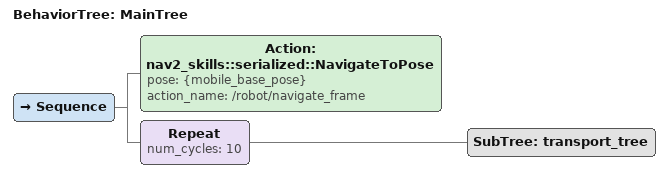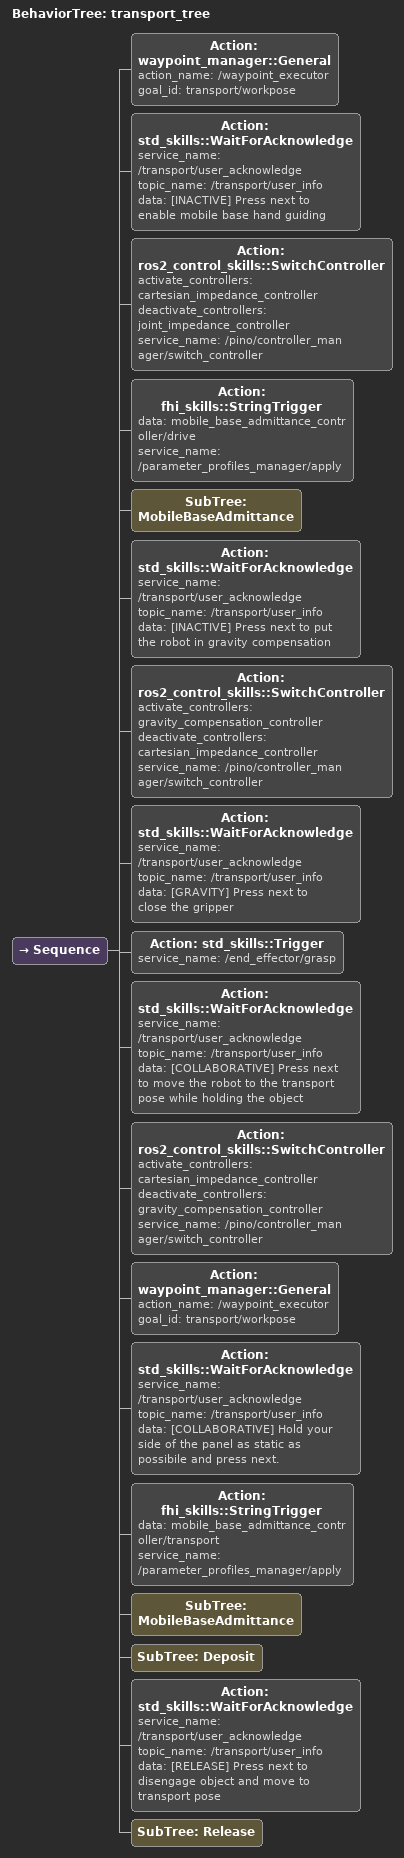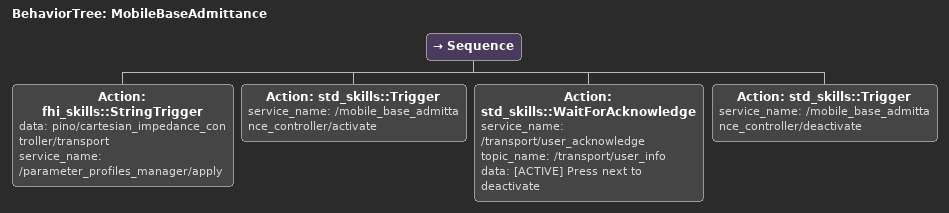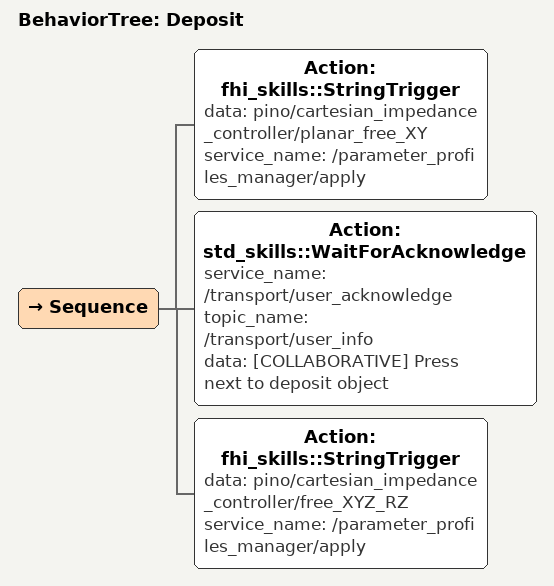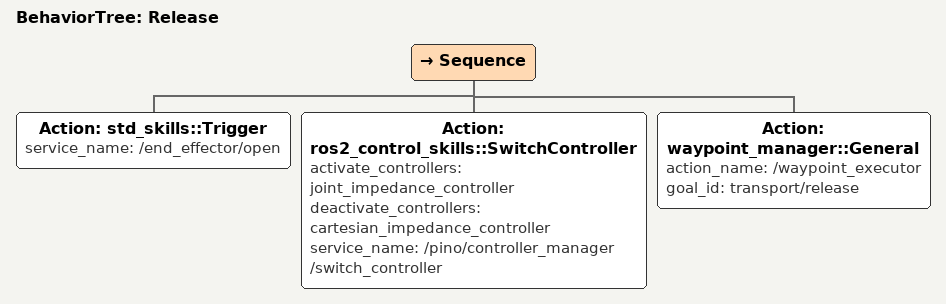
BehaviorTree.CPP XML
<?xml version="1.0"?>
<root
        BTCPP_format="4"
        main_tree_to_execute="MainTree">
    <BehaviorTree ID="MainTree">
        <Sequence>
            <Action
                    ID="nav2_skills::serialized::NavigateToPose"
                    pose="{mobile_base_pose}"
                    action_name="/robot/navigate_frame"/>
            <Repeat num_cycles="10">
                <SubTree ID="transport_tree"/>
            </Repeat>
        </Sequence>
    </BehaviorTree>
    <BehaviorTree ID="transport_tree">
        <Sequence>
            <Action
                    ID="waypoint_manager::General"
                    action_name="/waypoint_executor"
                    goal_id="transport/workpose"/>

            <Action
                    ID="std_skills::WaitForAcknowledge"
                    service_name="/transport/user_acknowledge"
                    topic_name="/transport/user_info"
                    data="[INACTIVE] Press next to enable mobile base hand guiding"/>

            <Action
                    ID="ros2_control_skills::SwitchController"
                    activate_controllers="cartesian_impedance_controller"
                    deactivate_controllers="joint_impedance_controller"
                    service_name="/pino/controller_manager/switch_controller"/>

            <Action
                    ID="fhi_skills::StringTrigger"
                    data="mobile_base_admittance_controller/drive"
                    service_name="/parameter_profiles_manager/apply"/>

            <SubTree ID="MobileBaseAdmittance"/>

            <Action
                    ID="std_skills::WaitForAcknowledge"
                    service_name="/transport/user_acknowledge"
                    topic_name="/transport/user_info"
                    data="[INACTIVE] Press next to put the robot in gravity compensation"/>

            <Action
                    ID="ros2_control_skills::SwitchController"
                    activate_controllers="gravity_compensation_controller"
                    deactivate_controllers="cartesian_impedance_controller"
                    service_name="/pino/controller_manager/switch_controller"/>

            <Action
                    ID="std_skills::WaitForAcknowledge"
                    service_name="/transport/user_acknowledge"
                    topic_name="/transport/user_info"
                    data="[GRAVITY] Press next to close the gripper"/>

            <Action
                    ID="std_skills::Trigger"
                    service_name="/end_effector/grasp"/>

            <Action
                    ID="std_skills::WaitForAcknowledge"
                    service_name="/transport/user_acknowledge"
                    topic_name="/transport/user_info"
                    data="[COLLABORATIVE] Press next to move the robot to the transport pose while holding the object"/>

            <Action
                    ID="ros2_control_skills::SwitchController"
                    activate_controllers="cartesian_impedance_controller"
                    deactivate_controllers="gravity_compensation_controller"
                    service_name="/pino/controller_manager/switch_controller"/>

            <Action
                    ID="waypoint_manager::General"
                    action_name="/waypoint_executor"
                    goal_id="transport/workpose"/>

            <Action
                    ID="std_skills::WaitForAcknowledge"
                    service_name="/transport/user_acknowledge"
                    topic_name="/transport/user_info"
                    data="[COLLABORATIVE] Hold your side of the panel as static as possibile and press next."/>

            <Action
                    ID="fhi_skills::StringTrigger"
                    data="mobile_base_admittance_controller/transport"
                    service_name="/parameter_profiles_manager/apply"/>

            <SubTree ID="MobileBaseAdmittance"/>

            <SubTree ID="Deposit"/>

            <Action
                    ID="std_skills::WaitForAcknowledge"
                    service_name="/transport/user_acknowledge"
                    topic_name="/transport/user_info"
                    data="[RELEASE] Press next to disengage object and move to transport pose"/>

            <SubTree ID="Release"/>

        </Sequence>
    </BehaviorTree>

    <BehaviorTree ID="MobileBaseAdmittance">
        <Sequence>
            <Action
                    ID="fhi_skills::StringTrigger"
                    data="pino/cartesian_impedance_controller/transport"
                    service_name="/parameter_profiles_manager/apply"/>

            <Action
                    ID="std_skills::Trigger"
                    service_name="/mobile_base_admittance_controller/activate"/>

            <Action
                    ID="std_skills::WaitForAcknowledge"
                    service_name="/transport/user_acknowledge"
                    topic_name="/transport/user_info"
                    data="[ACTIVE] Press next to deactivate"/>

            <Action
                    ID="std_skills::Trigger"
                    service_name="/mobile_base_admittance_controller/deactivate"/>
        </Sequence>
    </BehaviorTree>

    <BehaviorTree ID="Deposit">
        <Sequence>
            <!-- TODO: Put the robot X,Y free axis -->
            <Action
                    ID="fhi_skills::StringTrigger"
                    data="pino/cartesian_impedance_controller/planar_free_XY"
                    service_name="/parameter_profiles_manager/apply"/>
            <Action
                    ID="std_skills::WaitForAcknowledge"
                    service_name="/transport/user_acknowledge"
                    topic_name="/transport/user_info"
                    data="[COLLABORATIVE] Press next to deposit object"/>
            <!-- TODO: Decrease Z stiffness gain slowly -->
            <Action
                    ID="fhi_skills::StringTrigger"
                    data="pino/cartesian_impedance_controller/free_XYZ_RZ"
                    service_name="/parameter_profiles_manager/apply"/>
        </Sequence>
    </BehaviorTree>

    <BehaviorTree ID="Release">
        <Sequence>
            <!-- Open gripper -->
            <Action
                    ID="std_skills::Trigger"
                    service_name="/end_effector/open"/>
            <!-- Activate joint impedance controller -->
            <Action
                    ID="ros2_control_skills::SwitchController"
                    activate_controllers="joint_impedance_controller"
                    deactivate_controllers="cartesian_impedance_controller"
                    service_name="/pino/controller_manager/switch_controller"/>
            <!-- Call transport release action -->
            <Action
                    ID="waypoint_manager::General"
                    action_name="/waypoint_executor"
                    goal_id="transport/release"/>
        </Sequence>
    </BehaviorTree>
</root>
